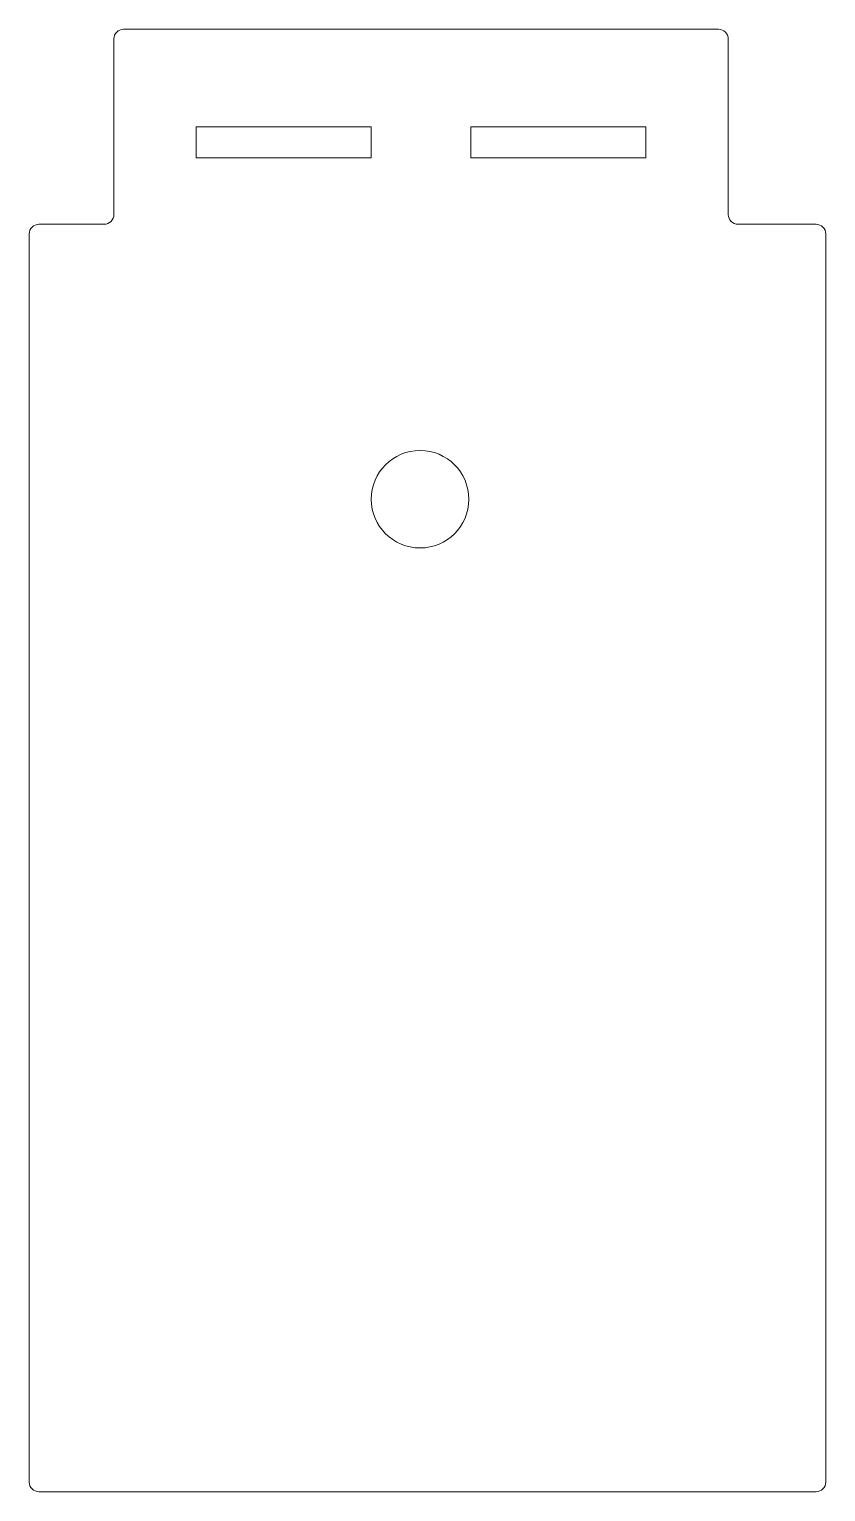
# Model space of a CAD drawing. Header units: millimetres. Extents: x 64 to 146, y -95 to 55.
import ezdxf

# ---------------------------------------------------------------- set-up
doc = ezdxf.new("R2010")
doc.units = ezdxf.units.MM
doc.layers.add('Corte exterior', color=1, linetype='Continuous', lineweight=5, true_color=0xff0000)

msp = doc.modelspace()

# ---------------------------------------------------------------- linework, layer by layer
at = {"layer": 'Corte exterior'}
for p, q in [((72.84, 54), (72.84, 36)), ((134.84, 55), (73.84, 55)), ((135.84, 36), (135.84, 54)), ((81.27, 45), (81.27, 41.8)), ((99.24, 45), (81.27, 45)), ((99.24, 41.8), (99.24, 45)), ((127.4, 45), (109.44, 45)), ((109.44, 45), (109.44, 41.8)), ((127.4, 41.8), (127.4, 45)), ((81.27, 41.8), (99.24, 41.8)), ((109.44, 41.8), (127.4, 41.8)), ((71.84, 35), (65.16, 35)), ((144.84, 35), (136.84, 35)), ((64.16, 34), (64.16, 15.5)), ((145.84, -94), (145.84, 34)), ((64.16, 15.5), (64.16, -4)), ((64.16, -39.62), (64.16, -4)), ((64.16, -39.62), (64.16, -94)), ((65.16, -95), (144.84, -95))]:
    msp.add_line(p, q, dxfattribs=at)
msp.add_circle((104.24, 6.8), 5, dxfattribs=at)
for centre, start, end in [((73.84, 54), 90, 180), ((134.84, 54), 0, 90), ((65.16, 34), 90, 180), ((71.84, 36), 270, 0), ((136.84, 36), 180, 270), ((144.84, 34), 0, 90), ((65.16, -94), 180, 270), ((144.84, -94), 270, 0)]:
    msp.add_arc(centre, 1, start, end, dxfattribs=at)

doc.saveas('drawing.dxf')
